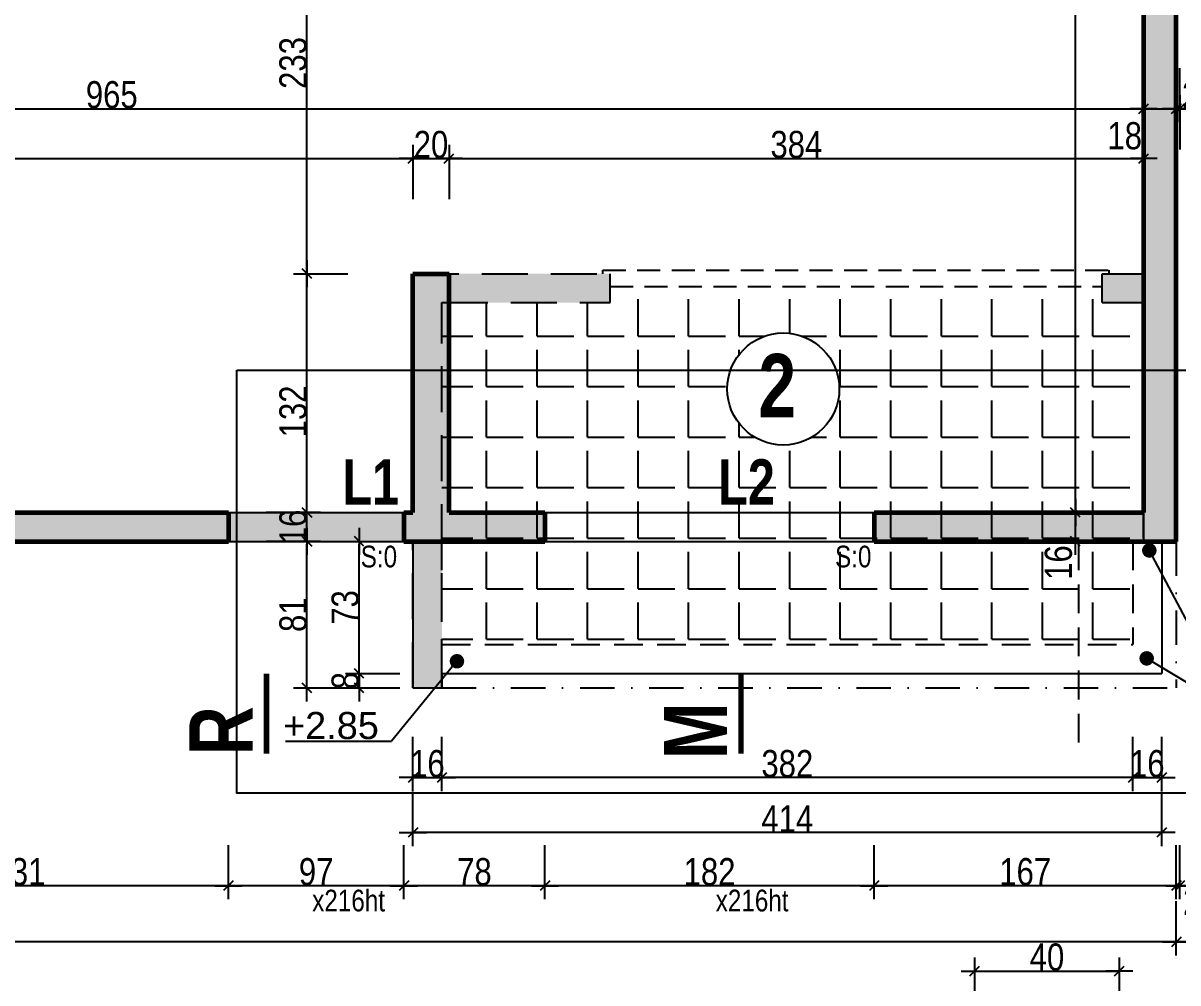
# Model space of a CAD drawing. Header units: millimetres. Extents: x -1734 to 5256, y -3612 to 588.
# Drawn here: x 1420 to 2059, y -2146 to -1615 of the extents above; entities that cross this region are included whole.
import ezdxf
from ezdxf.enums import TextEntityAlignment as Align

# ---------------------------------------------------------------- set-up
doc = ezdxf.new("R2010")
doc.units = ezdxf.units.MM
for name, pattern in [('CACHE2', [4.7625, 3.175, -1.5875]), ('CACHEX2', [19.05, 12.7, -6.35]), ('TIRETPT2', [12.7, 6.35, -3.175, 0, -3.175])]:
    doc.linetypes.add(name, pattern=pattern)
for name, color, linetype in [('01_cote_gen', 4, 'Continuous'), ('01_linteaux', 2, 'Continuous'), ('01_murs_sup', 2, 'CACHEX2'), ('01_poch_murs', 253, 'Continuous'), ('01_texte', 230, 'Continuous'), ('AA_COTES', 2, 'Continuous')]:
    doc.layers.add(name, color=color, linetype=linetype)
doc.layers.add('01_murs_coup', color=5, linetype='Continuous', lineweight=60)
doc.styles.add('ARIAL', font='arial.ttf')
doc.styles.add('impact', font='impact.ttf')
doc.styles.add('MATTE_TXT', font='arial.ttf')
doc.styles.add('STYLE2', font='ARIALN.TTF')
doc.dimstyles.new('JB25', dxfattribs={"dimscale": 0.1, "dimtxt": 150, "dimasz": 15, "dimexe": 0.1, "dimexo": 0.1, "dimgap": 0.09, "dimtad": 1, "dimdec": 1, "dimlfac": 0.5, "dimdsep": 46, "dimtxsty": 'STYLE2', "dimblk1": 'BOND_G', "dimblk2": 'BOND_D', "dimsah": 1, "dimcen": 1.5, "dimdle": 0.01, "dimse1": 1, "dimse2": 1, "dimclrd": 4, "dimclre": 2, "dimclrt": 6, "dimazin": 2, "dimtfac": 2.333333, "dimtdec": 1, "dimtix": 1, "dimtmove": 2, "dimatfit": 3, "dimldrblk": 'BOND_G', "dimfxl": 1, "dimtolj": 1, "dimtzin": 0, "dimarcsym": 0})
doc.dimstyles.new('JB50', dxfattribs={"dimscale": 0.1, "dimtxt": 150, "dimasz": 15, "dimexe": 0.1, "dimexo": 0.1, "dimgap": 0.09, "dimtad": 1, "dimdec": 1, "dimdsep": 46, "dimtxsty": 'STYLE2', "dimblk1": 'BOND_G', "dimblk2": 'BOND_D', "dimsah": 1, "dimcen": 1.5, "dimdle": 0.01, "dimse1": 1, "dimse2": 1, "dimclrd": 4, "dimclre": 2, "dimclrt": 6, "dimazin": 2, "dimtfac": 2.333333, "dimtdec": 1, "dimtix": 1, "dimtmove": 2, "dimatfit": 3, "dimldrblk": 'BOND_G', "dimfxl": 1, "dimtolj": 1, "dimtzin": 0, "dimarcsym": 0})

# ---------------------------------------------------------------- blocks, each defined once
blk = doc.blocks.new('BOND_G')
at = {"layer": 'AA_COTES', "color": 0}
for p, q in [((0, -5), (0, 15)), ((5, 0), (-5, 0)), ((1.77, 1.77), (-1.77, -1.77))]:
    blk.add_line(p, q, dxfattribs=at)
blk = doc.blocks.new('BOND_D')
at = {"layer": 'AA_COTES', "color": 0}
for p, q in [((0, 5), (0, -15)), ((5, 0), (-5, 0)), ((-1.77, -1.77), (1.77, 1.77))]:
    blk.add_line(p, q, dxfattribs=at)
blk = doc.blocks.new('*D46')
at = {"layer": '01_cote_gen', "color": 4, "lineweight": -2, "transparency": 16777216}
blk.add_line((2056.23, -2123.12), (75.24, -2123.12), dxfattribs=at)
at = {"layer": 'DEFPOINTS', "color": 0}
for p in [(73.74, -1998.43), (2057.73, -1998.43), (73.74, -2123.12)]:
    blk.add_point(p, dxfattribs=at)
at = {"layer": '01_cote_gen', "color": 4, "lineweight": -2, "transparency": 16777216, "xscale": 1.5, "yscale": 1.5, "zscale": 1.5, "rotation": 180}
blk.add_blockref('BOND_D', (73.74, -2123.12), dxfattribs=at)
at = {"layer": '01_cote_gen', "color": 4, "lineweight": -2, "transparency": 16777216, "xscale": 1.5, "yscale": 1.5, "zscale": 1.5}
blk.add_blockref('BOND_G', (2057.73, -2123.12), dxfattribs=at)
at = {"layer": '01_cote_gen', "color": 6, "transparency": 16777216, "insert": (1065.74, -2115.45), "char_height": 15, "attachment_point": 5, "style": 'STYLE2'}
blk.add_mtext('\\A1;1984', dxfattribs=at)
blk = doc.blocks.new('*D48')
at = {"layer": '01_cote_gen', "color": 4, "lineweight": -2, "transparency": 16777216}
blk.add_line((1889.24, -2092.03), (1710.24, -2092.03), dxfattribs=at)
at = {"layer": 'DEFPOINTS', "color": 0}
for p in [(1708.74, -2069.53), (1890.74, -2081.38), (1708.74, -2092.03)]:
    blk.add_point(p, dxfattribs=at)
at = {"layer": '01_cote_gen', "color": 4, "lineweight": -2, "transparency": 16777216, "xscale": 1.5, "yscale": 1.5, "zscale": 1.5, "rotation": 180}
blk.add_blockref('BOND_D', (1708.74, -2092.03), dxfattribs=at)
at = {"layer": '01_cote_gen', "color": 4, "lineweight": -2, "transparency": 16777216, "xscale": 1.5, "yscale": 1.5, "zscale": 1.5}
blk.add_blockref('BOND_G', (1890.74, -2092.03), dxfattribs=at)
at = {"layer": '01_cote_gen', "color": 6, "transparency": 16777216, "insert": (1799.74, -2084.36), "char_height": 15, "attachment_point": 5, "style": 'STYLE2'}
blk.add_mtext('\\A1;182', dxfattribs=at)
blk = doc.blocks.new('*D49')
at = {"layer": '01_cote_gen', "color": 4, "lineweight": -2, "transparency": 16777216}
blk.add_line((1707.24, -2092.03), (1632.24, -2092.03), dxfattribs=at)
at = {"layer": 'DEFPOINTS', "color": 0}
for p in [(1630.74, -2069.53), (1708.74, -2069.53), (1630.74, -2092.03)]:
    blk.add_point(p, dxfattribs=at)
at = {"layer": '01_cote_gen', "color": 4, "lineweight": -2, "transparency": 16777216, "xscale": 1.5, "yscale": 1.5, "zscale": 1.5, "rotation": 180}
blk.add_blockref('BOND_D', (1630.74, -2092.03), dxfattribs=at)
at = {"layer": '01_cote_gen', "color": 4, "lineweight": -2, "transparency": 16777216, "xscale": 1.5, "yscale": 1.5, "zscale": 1.5}
blk.add_blockref('BOND_G', (1708.74, -2092.03), dxfattribs=at)
at = {"layer": '01_cote_gen', "color": 6, "transparency": 16777216, "insert": (1669.74, -2084.36), "char_height": 15, "attachment_point": 5, "style": 'STYLE2'}
blk.add_mtext('\\A1;78', dxfattribs=at)
blk = doc.blocks.new('*D50')
at = {"layer": '01_cote_gen', "color": 4, "lineweight": -2, "transparency": 16777216}
blk.add_line((1629.24, -2092.03), (1535.24, -2092.03), dxfattribs=at)
at = {"layer": 'DEFPOINTS', "color": 0}
for p in [(1533.74, -2069.53), (1630.74, -2069.53), (1533.74, -2092.03)]:
    blk.add_point(p, dxfattribs=at)
at = {"layer": '01_cote_gen', "color": 4, "lineweight": -2, "transparency": 16777216, "xscale": 1.5, "yscale": 1.5, "zscale": 1.5, "rotation": 180}
blk.add_blockref('BOND_D', (1533.74, -2092.03), dxfattribs=at)
at = {"layer": '01_cote_gen', "color": 4, "lineweight": -2, "transparency": 16777216, "xscale": 1.5, "yscale": 1.5, "zscale": 1.5}
blk.add_blockref('BOND_G', (1630.74, -2092.03), dxfattribs=at)
at = {"layer": '01_cote_gen', "color": 6, "transparency": 16777216, "insert": (1582.24, -2084.36), "char_height": 15, "attachment_point": 5, "style": 'STYLE2'}
blk.add_mtext('\\A1;97', dxfattribs=at)
blk = doc.blocks.new('*D51')
at = {"layer": '01_cote_gen', "color": 4, "lineweight": -2, "transparency": 16777216}
blk.add_line((1532.24, -2092.03), (1304.24, -2092.03), dxfattribs=at)
at = {"layer": 'DEFPOINTS', "color": 0}
for p in [(1302.74, -2069.53), (1533.74, -2069.53), (1302.74, -2092.03)]:
    blk.add_point(p, dxfattribs=at)
at = {"layer": '01_cote_gen', "color": 4, "lineweight": -2, "transparency": 16777216, "xscale": 1.5, "yscale": 1.5, "zscale": 1.5, "rotation": 180}
blk.add_blockref('BOND_D', (1302.74, -2092.03), dxfattribs=at)
at = {"layer": '01_cote_gen', "color": 4, "lineweight": -2, "transparency": 16777216, "xscale": 1.5, "yscale": 1.5, "zscale": 1.5}
blk.add_blockref('BOND_G', (1533.74, -2092.03), dxfattribs=at)
at = {"layer": '01_cote_gen', "color": 6, "transparency": 16777216, "insert": (1418.24, -2084.36), "char_height": 15, "attachment_point": 5, "style": 'STYLE2'}
blk.add_mtext('\\A1;231', dxfattribs=at)
blk = doc.blocks.new('*D58')
at = {"layer": '01_cote_gen', "color": 4, "lineweight": -2, "transparency": 16777216}
blk.add_line((2056.23, -2092.03), (1892.24, -2092.03), dxfattribs=at)
at = {"layer": 'DEFPOINTS', "color": 0}
for p in [(2057.73, -1998.43), (1890.74, -2069.53), (1890.74, -2092.03)]:
    blk.add_point(p, dxfattribs=at)
at = {"layer": '01_cote_gen', "color": 4, "lineweight": -2, "transparency": 16777216, "xscale": 1.5, "yscale": 1.5, "zscale": 1.5, "rotation": 180}
blk.add_blockref('BOND_D', (1890.74, -2092.03), dxfattribs=at)
at = {"layer": '01_cote_gen', "color": 4, "lineweight": -2, "transparency": 16777216, "xscale": 1.5, "yscale": 1.5, "zscale": 1.5}
blk.add_blockref('BOND_G', (2057.73, -2092.03), dxfattribs=at)
at = {"layer": '01_cote_gen', "color": 6, "transparency": 16777216, "insert": (1974.24, -2084.36), "char_height": 15, "attachment_point": 5, "style": 'STYLE2'}
blk.add_mtext('\\A1;167', dxfattribs=at)
blk = doc.blocks.new('*D61')
at = {"layer": '01_cote_gen', "color": 4, "lineweight": -2, "transparency": 16777216}
blk.add_line((1076.24, -1662.5), (2038.23, -1662.5), dxfattribs=at)
at = {"layer": 'DEFPOINTS', "color": 0}
for p in [(1074.74, -1624.89), (2039.73, -1624.89), (2039.73, -1662.5)]:
    blk.add_point(p, dxfattribs=at)
at = {"layer": '01_cote_gen', "color": 4, "lineweight": -2, "transparency": 16777216, "xscale": 1.5, "yscale": 1.5, "zscale": 1.5, "rotation": 180}
blk.add_blockref('BOND_G', (1074.74, -1662.5), dxfattribs=at)
at = {"layer": '01_cote_gen', "color": 4, "lineweight": -2, "transparency": 16777216, "xscale": 1.5, "yscale": 1.5, "zscale": 1.5}
blk.add_blockref('BOND_D', (2039.73, -1662.5), dxfattribs=at)
at = {"layer": '01_cote_gen', "color": 6, "transparency": 16777216, "insert": (1469.26, -1654.83), "char_height": 15, "attachment_point": 5, "style": 'STYLE2'}
blk.add_mtext('\\A1;965', dxfattribs=at)
blk = doc.blocks.new('*D62')
at = {"layer": '01_cote_gen', "color": 4, "lineweight": -2, "transparency": 16777216}
blk.add_line((2041.23, -1662.5), (2056.23, -1662.5), dxfattribs=at)
at = {"layer": 'DEFPOINTS', "color": 0}
for p in [(2057.73, -1662.5), (2039.73, -1670), (2057.73, -1670)]:
    blk.add_point(p, dxfattribs=at)
at = {"layer": '01_cote_gen', "color": 4, "lineweight": -2, "transparency": 16777216, "xscale": 1.5, "yscale": 1.5, "zscale": 1.5, "rotation": 180}
blk.add_blockref('BOND_G', (2039.73, -1662.5), dxfattribs=at)
at = {"layer": '01_cote_gen', "color": 4, "lineweight": -2, "transparency": 16777216, "xscale": 1.5, "yscale": 1.5, "zscale": 1.5}
blk.add_blockref('BOND_D', (2057.73, -1662.5), dxfattribs=at)
at = {"layer": '01_cote_gen', "color": 6, "transparency": 16777216, "insert": (2029.25, -1677.51), "char_height": 15, "attachment_point": 5, "style": 'STYLE2'}
blk.add_mtext('\\A1;18', dxfattribs=at)
blk = doc.blocks.new('*D79')
at = {"layer": '01_cote_gen', "color": 4, "lineweight": -2, "transparency": 16777216}
for p, q in [((2056.23, -1662.5), (2054.73, -1662.5)), ((2057.73, -1662.5), (2059.73, -1662.5)), ((2061.23, -1662.5), (2062.73, -1662.5))]:
    blk.add_line(p, q, dxfattribs=at)
at = {"layer": 'DEFPOINTS', "color": 0}
for p in [(2059.73, -1662.5), (2057.73, -1690.37), (2059.73, -1690.37)]:
    blk.add_point(p, dxfattribs=at)
at = {"layer": '01_cote_gen', "color": 4, "lineweight": -2, "transparency": 16777216, "xscale": 1.5, "yscale": 1.5, "zscale": 1.5}
blk.add_blockref('BOND_G', (2057.73, -1662.5), dxfattribs=at)
at = {"layer": '01_cote_gen', "color": 4, "lineweight": -2, "transparency": 16777216, "xscale": 1.5, "yscale": 1.5, "zscale": 1.5, "rotation": 180}
blk.add_blockref('BOND_D', (2059.73, -1662.5), dxfattribs=at)
at = {"layer": '01_cote_gen', "color": 6, "transparency": 16777216, "insert": (2065.69, -1654.96), "char_height": 15, "attachment_point": 5, "style": 'STYLE2'}
blk.add_mtext('\\A1;2', dxfattribs=at)
blk = doc.blocks.new('*D80')
at = {"layer": '01_cote_gen', "color": 4, "lineweight": -2, "transparency": 16777216}
blk.add_line((2061.23, -1662.5), (2076.23, -1662.5), dxfattribs=at)
at = {"layer": 'DEFPOINTS', "color": 0}
for p in [(2077.73, -1662.5), (2059.73, -1681.2), (2077.73, -1681.2)]:
    blk.add_point(p, dxfattribs=at)
at = {"layer": '01_cote_gen', "color": 4, "lineweight": -2, "transparency": 16777216, "xscale": 1.5, "yscale": 1.5, "zscale": 1.5, "rotation": 180}
blk.add_blockref('BOND_G', (2059.73, -1662.5), dxfattribs=at)
at = {"layer": '01_cote_gen', "color": 4, "lineweight": -2, "transparency": 16777216, "xscale": 1.5, "yscale": 1.5, "zscale": 1.5}
blk.add_blockref('BOND_D', (2077.73, -1662.5), dxfattribs=at)
at = {"layer": '01_cote_gen', "color": 6, "transparency": 16777216, "insert": (2089.13, -1676.75), "char_height": 15, "attachment_point": 5, "style": 'STYLE2'}
blk.add_mtext('\\A1;18', dxfattribs=at)
blk = doc.blocks.new('*D147')
at = {"layer": '01_cote_gen', "color": 4, "lineweight": -2, "transparency": 16777216}
blk.add_line((2386.23, -2123.12), (2059.23, -2123.12), dxfattribs=at)
at = {"layer": 'DEFPOINTS', "color": 0}
for p in [(2387.73, -1998.43), (2057.73, -2115.62), (2057.73, -2123.12)]:
    blk.add_point(p, dxfattribs=at)
at = {"layer": '01_cote_gen', "color": 4, "lineweight": -2, "transparency": 16777216, "xscale": 1.5, "yscale": 1.5, "zscale": 1.5, "rotation": 180}
blk.add_blockref('BOND_D', (2057.73, -2123.12), dxfattribs=at)
at = {"layer": '01_cote_gen', "color": 4, "lineweight": -2, "transparency": 16777216, "xscale": 1.5, "yscale": 1.5, "zscale": 1.5}
blk.add_blockref('BOND_G', (2387.73, -2123.12), dxfattribs=at)
at = {"layer": '01_cote_gen', "color": 6, "transparency": 16777216, "insert": (2222.73, -2115.45), "char_height": 15, "attachment_point": 5, "style": 'STYLE2'}
blk.add_mtext('\\A1;330', dxfattribs=at)
blk = doc.blocks.new('*D160')
at = {"layer": '01_cote_gen', "color": 4, "lineweight": -2, "transparency": 16777216}
blk.add_line((4785.23, -2152.94), (75.24, -2152.94), dxfattribs=at)
at = {"layer": 'DEFPOINTS', "color": 0}
for p in [(73.74, -1998.96), (4786.73, -2069.53), (73.74, -2152.94)]:
    blk.add_point(p, dxfattribs=at)
at = {"layer": '01_cote_gen', "color": 4, "lineweight": -2, "transparency": 16777216, "xscale": 1.5, "yscale": 1.5, "zscale": 1.5, "rotation": 180}
blk.add_blockref('BOND_D', (73.74, -2152.94), dxfattribs=at)
at = {"layer": '01_cote_gen', "color": 4, "lineweight": -2, "transparency": 16777216, "xscale": 1.5, "yscale": 1.5, "zscale": 1.5}
blk.add_blockref('BOND_G', (4786.73, -2152.94), dxfattribs=at)
at = {"layer": '01_cote_gen', "color": 6, "transparency": 16777216, "insert": (2430.24, -2145.28), "char_height": 15, "attachment_point": 5, "style": 'STYLE2'}
blk.add_mtext('\\A1;4713', dxfattribs=at)
blk = doc.blocks.new('*D350')
at = {"layer": '01_cote_gen', "color": 4, "lineweight": -2, "transparency": 16777216}
blk.add_line((1577.18, -1752.2), (1577.18, -1522.2), dxfattribs=at)
at = {"layer": 'DEFPOINTS', "color": 0}
for p in [(1577.18, -1520.7), (1630.6, -1520.7), (1620.6, -1753.7)]:
    blk.add_point(p, dxfattribs=at)
at = {"layer": '01_cote_gen', "color": 4, "lineweight": -2, "transparency": 16777216, "xscale": 1.5, "yscale": 1.5, "zscale": 1.5}
for name, p, rotation in [('BOND_D', (1577.18, -1520.7), 90), ('BOND_G', (1577.18, -1753.7), 270)]:
    blk.add_blockref(name, p, dxfattribs=dict(at, rotation=rotation))
at = {"layer": '01_cote_gen', "color": 6, "transparency": 16777216, "insert": (1569.51, -1637.2), "char_height": 15, "attachment_point": 5, "rotation": 90, "style": 'STYLE2'}
blk.add_mtext('\\A1;233', dxfattribs=at)
blk = doc.blocks.new('*D358')
at = {"layer": '01_cote_gen', "color": 4, "lineweight": -2, "transparency": 16777216}
blk.add_line((1947.77, -2139.21), (2024.77, -2139.21), dxfattribs=at)
at = {"layer": 'DEFPOINTS', "color": 0}
for p in [(2026.27, -2139.21), (2026.27, -2148.03), (1946.27, -2201.75)]:
    blk.add_point(p, dxfattribs=at)
at = {"layer": '01_cote_gen', "color": 4, "lineweight": -2, "transparency": 16777216, "xscale": 1.5, "yscale": 1.5, "zscale": 1.5, "rotation": 180}
blk.add_blockref('BOND_G', (1946.27, -2139.21), dxfattribs=at)
at = {"layer": '01_cote_gen', "color": 4, "lineweight": -2, "transparency": 16777216, "xscale": 1.5, "yscale": 1.5, "zscale": 1.5}
blk.add_blockref('BOND_D', (2026.27, -2139.21), dxfattribs=at)
at = {"layer": '01_cote_gen', "color": 6, "transparency": 16777216, "insert": (1986.27, -2131.55), "char_height": 15, "attachment_point": 5, "style": 'STYLE2'}
blk.add_mtext('\\A1;40', dxfattribs=at)
blk = doc.blocks.new('*D419')
at = {"layer": '01_cote_gen', "color": 4, "lineweight": -2, "transparency": 16777216}
blk.add_line((2048.23, -2062.6), (1637.23, -2062.6), dxfattribs=at)
at = {"layer": 'DEFPOINTS', "color": 0}
for p in [(2049.73, -2000.92), (1635.73, -2010.82), (1635.73, -2062.6)]:
    blk.add_point(p, dxfattribs=at)
at = {"layer": '01_cote_gen', "color": 4, "lineweight": -2, "transparency": 16777216, "xscale": 1.5, "yscale": 1.5, "zscale": 1.5, "rotation": 180}
blk.add_blockref('BOND_D', (1635.73, -2062.6), dxfattribs=at)
at = {"layer": '01_cote_gen', "color": 4, "lineweight": -2, "transparency": 16777216, "xscale": 1.5, "yscale": 1.5, "zscale": 1.5}
blk.add_blockref('BOND_G', (2049.73, -2062.6), dxfattribs=at)
at = {"layer": '01_cote_gen', "color": 6, "transparency": 16777216, "insert": (1842.73, -2055.06), "char_height": 15, "attachment_point": 5, "style": 'STYLE2'}
blk.add_mtext('\\A1;414', dxfattribs=at)
blk = doc.blocks.new('*D420')
at = {"layer": '01_cote_gen', "color": 4, "lineweight": -2, "transparency": 16777216}
for p, q in [((2032.23, -2032.29), (2030.73, -2032.29)), ((2033.73, -2032.29), (2049.73, -2032.29)), ((2051.23, -2032.29), (2052.73, -2032.29))]:
    blk.add_line(p, q, dxfattribs=at)
at = {"layer": 'DEFPOINTS', "color": 0}
for p in [(2049.73, -1982.55), (2033.73, -1986.82), (2049.73, -2032.29)]:
    blk.add_point(p, dxfattribs=at)
at = {"layer": '01_cote_gen', "color": 4, "lineweight": -2, "transparency": 16777216, "xscale": 1.5, "yscale": 1.5, "zscale": 1.5}
blk.add_blockref('BOND_G', (2033.73, -2032.29), dxfattribs=at)
at = {"layer": '01_cote_gen', "color": 4, "lineweight": -2, "transparency": 16777216, "xscale": 1.5, "yscale": 1.5, "zscale": 1.5, "rotation": 180}
blk.add_blockref('BOND_D', (2049.73, -2032.29), dxfattribs=at)
at = {"layer": '01_cote_gen', "color": 6, "transparency": 16777216, "insert": (2041.73, -2024.62), "char_height": 15, "attachment_point": 5, "style": 'STYLE2'}
blk.add_mtext('\\A1;16', dxfattribs=at)
blk = doc.blocks.new('*D421')
at = {"layer": '01_cote_gen', "color": 4, "lineweight": -2, "transparency": 16777216}
blk.add_line((2032.23, -2032.29), (1653.23, -2032.29), dxfattribs=at)
at = {"layer": 'DEFPOINTS', "color": 0}
for p in [(1651.73, -1986.82), (2033.73, -1986.82), (1651.73, -2032.29)]:
    blk.add_point(p, dxfattribs=at)
at = {"layer": '01_cote_gen', "color": 4, "lineweight": -2, "transparency": 16777216, "xscale": 1.5, "yscale": 1.5, "zscale": 1.5, "rotation": 180}
blk.add_blockref('BOND_D', (1651.73, -2032.29), dxfattribs=at)
at = {"layer": '01_cote_gen', "color": 4, "lineweight": -2, "transparency": 16777216, "xscale": 1.5, "yscale": 1.5, "zscale": 1.5}
blk.add_blockref('BOND_G', (2033.73, -2032.29), dxfattribs=at)
at = {"layer": '01_cote_gen', "color": 6, "transparency": 16777216, "insert": (1842.73, -2024.62), "char_height": 15, "attachment_point": 5, "style": 'STYLE2'}
blk.add_mtext('\\A1;382', dxfattribs=at)
blk = doc.blocks.new('*D422')
at = {"layer": '01_cote_gen', "color": 4, "lineweight": -2, "transparency": 16777216}
for p, q in [((1634.23, -2032.29), (1632.73, -2032.29)), ((1635.73, -2032.29), (1651.73, -2032.29)), ((1653.23, -2032.29), (1654.73, -2032.29))]:
    blk.add_line(p, q, dxfattribs=at)
at = {"layer": 'DEFPOINTS', "color": 0}
for p in [(1635.73, -2010.82), (1651.73, -2010.82), (1651.73, -2032.29)]:
    blk.add_point(p, dxfattribs=at)
at = {"layer": '01_cote_gen', "color": 4, "lineweight": -2, "transparency": 16777216, "xscale": 1.5, "yscale": 1.5, "zscale": 1.5}
blk.add_blockref('BOND_G', (1635.73, -2032.29), dxfattribs=at)
at = {"layer": '01_cote_gen', "color": 4, "lineweight": -2, "transparency": 16777216, "xscale": 1.5, "yscale": 1.5, "zscale": 1.5, "rotation": 180}
blk.add_blockref('BOND_D', (1651.73, -2032.29), dxfattribs=at)
at = {"layer": '01_cote_gen', "color": 6, "transparency": 16777216, "insert": (1643.73, -2024.62), "char_height": 15, "attachment_point": 5, "style": 'STYLE2'}
blk.add_mtext('\\A1;16', dxfattribs=at)
blk = doc.blocks.new('*D423')
at = {"layer": '01_cote_gen', "color": 4, "lineweight": -2, "transparency": 16777216}
blk.add_line((1577.18, -1884.2), (1577.18, -1755.2), dxfattribs=at)
at = {"layer": 'DEFPOINTS', "color": 0}
for p in [(1577.18, -1753.7), (1635.73, -1753.7), (1635.73, -1885.7)]:
    blk.add_point(p, dxfattribs=at)
at = {"layer": '01_cote_gen', "color": 4, "lineweight": -2, "transparency": 16777216, "xscale": 1.5, "yscale": 1.5, "zscale": 1.5}
for name, p, rotation in [('BOND_D', (1577.18, -1753.7), 90), ('BOND_G', (1577.18, -1885.7), 270)]:
    blk.add_blockref(name, p, dxfattribs=dict(at, rotation=rotation))
at = {"layer": '01_cote_gen', "color": 6, "transparency": 16777216, "insert": (1569.51, -1829.82), "char_height": 15, "attachment_point": 5, "rotation": 90, "style": 'STYLE2'}
blk.add_mtext('\\A1;132', dxfattribs=at)
blk = doc.blocks.new('*D424')
at = {"layer": '01_cote_gen', "color": 4, "lineweight": -2, "transparency": 16777216}
blk.add_line((2386.23, -2092.03), (2061.23, -2092.03), dxfattribs=at)
at = {"layer": 'DEFPOINTS', "color": 0}
for p in [(2059.73, -1901.7), (2387.73, -2076.29), (2059.73, -2092.03)]:
    blk.add_point(p, dxfattribs=at)
at = {"layer": '01_cote_gen', "color": 4, "lineweight": -2, "transparency": 16777216, "xscale": 1.5, "yscale": 1.5, "zscale": 1.5, "rotation": 180}
blk.add_blockref('BOND_D', (2059.73, -2092.03), dxfattribs=at)
at = {"layer": '01_cote_gen', "color": 4, "lineweight": -2, "transparency": 16777216, "xscale": 1.5, "yscale": 1.5, "zscale": 1.5}
blk.add_blockref('BOND_G', (2387.73, -2092.03), dxfattribs=at)
at = {"layer": '01_cote_gen', "color": 6, "transparency": 16777216, "insert": (2223.73, -2084.36), "char_height": 15, "attachment_point": 5, "style": 'STYLE2'}
blk.add_mtext('\\A1;328', dxfattribs=at)
blk = doc.blocks.new('*D425')
at = {"layer": '01_cote_gen', "color": 4, "lineweight": -2, "transparency": 16777216}
for p, q in [((2056.23, -2092.03), (2054.73, -2092.03)), ((2057.73, -2092.03), (2059.73, -2092.03)), ((2061.23, -2092.03), (2062.73, -2092.03))]:
    blk.add_line(p, q, dxfattribs=at)
at = {"layer": 'DEFPOINTS', "color": 0}
for p in [(2057.73, -2080.65), (2059.73, -2080.65), (2059.73, -2092.03)]:
    blk.add_point(p, dxfattribs=at)
at = {"layer": '01_cote_gen', "color": 4, "lineweight": -2, "transparency": 16777216, "xscale": 1.5, "yscale": 1.5, "zscale": 1.5}
blk.add_blockref('BOND_G', (2057.73, -2092.03), dxfattribs=at)
at = {"layer": '01_cote_gen', "color": 4, "lineweight": -2, "transparency": 16777216, "xscale": 1.5, "yscale": 1.5, "zscale": 1.5, "rotation": 180}
blk.add_blockref('BOND_D', (2059.73, -2092.03), dxfattribs=at)
at = {"layer": '01_cote_gen', "color": 6, "transparency": 16777216, "insert": (2066.28, -2100.63), "char_height": 15, "attachment_point": 5, "style": 'STYLE2'}
blk.add_mtext('\\A1;2', dxfattribs=at)
blk = doc.blocks.new('*D426')
at = {"layer": '01_cote_gen', "color": 4, "lineweight": -2, "transparency": 16777216}
blk.add_line((1577.18, -1981.2), (1577.18, -1903.2), dxfattribs=at)
at = {"layer": 'DEFPOINTS', "color": 0}
for p in [(1577.18, -1901.7), (1635.73, -1901.7), (1635.73, -1982.7)]:
    blk.add_point(p, dxfattribs=at)
at = {"layer": '01_cote_gen', "color": 4, "lineweight": -2, "transparency": 16777216, "xscale": 1.5, "yscale": 1.5, "zscale": 1.5}
for name, p, rotation in [('BOND_D', (1577.18, -1901.7), 90), ('BOND_G', (1577.18, -1982.7), 270)]:
    blk.add_blockref(name, p, dxfattribs=dict(at, rotation=rotation))
at = {"layer": '01_cote_gen', "color": 6, "transparency": 16777216, "insert": (1569.51, -1942.2), "char_height": 15, "attachment_point": 5, "rotation": 90, "style": 'STYLE2'}
blk.add_mtext('\\A1;81', dxfattribs=at)
blk = doc.blocks.new('*D427')
at = {"layer": '01_cote_gen', "color": 4, "lineweight": -2, "transparency": 16777216}
for p, q in [((1577.18, -1884.2), (1577.18, -1882.7)), ((1577.18, -1901.7), (1577.18, -1885.7)), ((1577.18, -1903.2), (1577.18, -1904.7))]:
    blk.add_line(p, q, dxfattribs=at)
at = {"layer": 'DEFPOINTS', "color": 0}
for p in [(1577.18, -1885.7), (1589.57, -1885.7), (1589.57, -1901.7)]:
    blk.add_point(p, dxfattribs=at)
at = {"layer": '01_cote_gen', "color": 4, "lineweight": -2, "transparency": 16777216, "xscale": 1.5, "yscale": 1.5, "zscale": 1.5}
for name, p, rotation in [('BOND_D', (1577.18, -1885.7), 270), ('BOND_G', (1577.18, -1901.7), 90)]:
    blk.add_blockref(name, p, dxfattribs=dict(at, rotation=rotation))
at = {"layer": '01_cote_gen', "color": 6, "transparency": 16777216, "insert": (1569.51, -1893.7), "char_height": 15, "attachment_point": 5, "rotation": 90, "style": 'STYLE2'}
blk.add_mtext('\\A1;16', dxfattribs=at)
blk = doc.blocks.new('*D428')
at = {"layer": '01_cote_gen', "color": 4, "lineweight": -2, "transparency": 16777216}
for p, q in [((1606.03, -1973.2), (1606.03, -1971.7)), ((1606.03, -1974.7), (1606.03, -1982.7)), ((1606.03, -1984.2), (1606.03, -1985.7))]:
    blk.add_line(p, q, dxfattribs=at)
at = {"layer": 'DEFPOINTS', "color": 0}
for p in [(1651.73, -1974.7), (1606.03, -1982.7), (1651.73, -1982.7)]:
    blk.add_point(p, dxfattribs=at)
at = {"layer": '01_cote_gen', "color": 4, "lineweight": -2, "transparency": 16777216, "xscale": 1.5, "yscale": 1.5, "zscale": 1.5}
for name, p, rotation in [('BOND_G', (1606.03, -1974.7), 270), ('BOND_D', (1606.03, -1982.7), 90)]:
    blk.add_blockref(name, p, dxfattribs=dict(at, rotation=rotation))
at = {"layer": '01_cote_gen', "color": 6, "transparency": 16777216, "insert": (1598.36, -1978.7), "char_height": 15, "attachment_point": 5, "rotation": 90, "style": 'STYLE2'}
blk.add_mtext('\\A1;8', dxfattribs=at)
blk = doc.blocks.new('*D429')
at = {"layer": '01_cote_gen', "color": 4, "lineweight": -2, "transparency": 16777216}
blk.add_line((1606.03, -1973.2), (1606.03, -1903.2), dxfattribs=at)
at = {"layer": 'DEFPOINTS', "color": 0}
for p in [(1606.03, -1901.7), (1618.19, -1901.7), (1618.19, -1974.7)]:
    blk.add_point(p, dxfattribs=at)
at = {"layer": '01_cote_gen', "color": 4, "lineweight": -2, "transparency": 16777216, "xscale": 1.5, "yscale": 1.5, "zscale": 1.5}
for name, p, rotation in [('BOND_D', (1606.03, -1901.7), 90), ('BOND_G', (1606.03, -1974.7), 270)]:
    blk.add_blockref(name, p, dxfattribs=dict(at, rotation=rotation))
at = {"layer": '01_cote_gen', "color": 6, "transparency": 16777216, "insert": (1598.36, -1938.2), "char_height": 15, "attachment_point": 5, "rotation": 90, "style": 'STYLE2'}
blk.add_mtext('\\A1;73', dxfattribs=at)
blk = doc.blocks.new('*D430')
at = {"layer": '01_cote_gen', "color": 4, "lineweight": -2, "transparency": 16777216}
blk.add_line((1076.24, -1690.01), (1634.23, -1690.01), dxfattribs=at)
at = {"layer": 'DEFPOINTS', "color": 0}
for p in [(1635.73, -1690.01), (1074.74, -1712.47), (1635.73, -1712.47)]:
    blk.add_point(p, dxfattribs=at)
at = {"layer": '01_cote_gen', "color": 4, "lineweight": -2, "transparency": 16777216, "xscale": 1.5, "yscale": 1.5, "zscale": 1.5, "rotation": 180}
blk.add_blockref('BOND_G', (1074.74, -1690.01), dxfattribs=at)
at = {"layer": '01_cote_gen', "color": 4, "lineweight": -2, "transparency": 16777216, "xscale": 1.5, "yscale": 1.5, "zscale": 1.5}
blk.add_blockref('BOND_D', (1635.73, -1690.01), dxfattribs=at)
at = {"layer": '01_cote_gen', "color": 6, "transparency": 16777216, "insert": (1355.24, -1682.35), "char_height": 15, "attachment_point": 5, "style": 'STYLE2'}
blk.add_mtext('\\A1;561', dxfattribs=at)
blk = doc.blocks.new('*D431')
at = {"layer": '01_cote_gen', "color": 4, "lineweight": -2, "transparency": 16777216}
blk.add_line((1637.23, -1690.01), (1654.23, -1690.01), dxfattribs=at)
at = {"layer": 'DEFPOINTS', "color": 0}
for p in [(1655.73, -1690.01), (1635.73, -1697.51), (1655.73, -1697.51)]:
    blk.add_point(p, dxfattribs=at)
at = {"layer": '01_cote_gen', "color": 4, "lineweight": -2, "transparency": 16777216, "xscale": 1.5, "yscale": 1.5, "zscale": 1.5, "rotation": 180}
blk.add_blockref('BOND_G', (1635.73, -1690.01), dxfattribs=at)
at = {"layer": '01_cote_gen', "color": 4, "lineweight": -2, "transparency": 16777216, "xscale": 1.5, "yscale": 1.5, "zscale": 1.5}
blk.add_blockref('BOND_D', (1655.73, -1690.01), dxfattribs=at)
at = {"layer": '01_cote_gen', "color": 6, "transparency": 16777216, "insert": (1645.73, -1682.35), "char_height": 15, "attachment_point": 5, "style": 'STYLE2'}
blk.add_mtext('\\A1;20', dxfattribs=at)
blk = doc.blocks.new('*D432')
at = {"layer": '01_cote_gen', "color": 4, "lineweight": -2, "transparency": 16777216}
blk.add_line((1657.23, -1690.01), (2038.23, -1690.01), dxfattribs=at)
at = {"layer": 'DEFPOINTS', "color": 0}
for p in [(2039.73, -1690.01), (1655.73, -1697.51), (2039.73, -1717.82)]:
    blk.add_point(p, dxfattribs=at)
at = {"layer": '01_cote_gen', "color": 4, "lineweight": -2, "transparency": 16777216, "xscale": 1.5, "yscale": 1.5, "zscale": 1.5, "rotation": 180}
blk.add_blockref('BOND_G', (1655.73, -1690.01), dxfattribs=at)
at = {"layer": '01_cote_gen', "color": 4, "lineweight": -2, "transparency": 16777216, "xscale": 1.5, "yscale": 1.5, "zscale": 1.5}
blk.add_blockref('BOND_D', (2039.73, -1690.01), dxfattribs=at)
at = {"layer": '01_cote_gen', "color": 6, "transparency": 16777216, "insert": (1847.73, -1682.35), "char_height": 15, "attachment_point": 5, "style": 'STYLE2'}
blk.add_mtext('\\A1;384', dxfattribs=at)
blk = doc.blocks.new('*D567')
at = {"layer": '01_cote_gen', "color": 4, "lineweight": -2, "transparency": 16777216}
blk.add_line((2002.01, -1900.2), (2002.01, -1887.2), dxfattribs=at)
at = {"layer": 'DEFPOINTS', "color": 0}
for p in [(2002.01, -1885.7), (2002.51, -1885.7), (2002.51, -1901.7)]:
    blk.add_point(p, dxfattribs=at)
at = {"layer": '01_cote_gen', "color": 4, "lineweight": -2, "transparency": 16777216, "xscale": 1.5, "yscale": 1.5, "zscale": 1.5}
for name, p, rotation in [('BOND_D', (2002.01, -1885.7), 90), ('BOND_G', (2002.01, -1901.7), 270)]:
    blk.add_blockref(name, p, dxfattribs=dict(at, rotation=rotation))
at = {"layer": '01_cote_gen', "color": 6, "transparency": 16777216, "insert": (1992.67, -1913.39), "char_height": 15, "attachment_point": 5, "rotation": 90, "style": 'STYLE2'}
blk.add_mtext('\\A1;16', dxfattribs=at)
blk = doc.blocks.new('*D568')
at = {"layer": '01_cote_gen', "color": 4, "lineweight": -2, "transparency": 16777216}
blk.add_line((2002.01, -1884.2), (2002.01, -1192.24), dxfattribs=at)
at = {"layer": 'DEFPOINTS', "color": 0}
for p in [(2002.01, -1190.74), (2024.77, -1190.74), (2024.77, -1885.7)]:
    blk.add_point(p, dxfattribs=at)
at = {"layer": '01_cote_gen', "color": 4, "lineweight": -2, "transparency": 16777216, "xscale": 1.5, "yscale": 1.5, "zscale": 1.5}
for name, p, rotation in [('BOND_D', (2002.01, -1190.74), 90), ('BOND_G', (2002.01, -1885.7), 270)]:
    blk.add_blockref(name, p, dxfattribs=dict(at, rotation=rotation))
at = {"layer": '01_cote_gen', "color": 6, "transparency": 16777216, "insert": (1994.34, -1538.22), "char_height": 15, "attachment_point": 5, "rotation": 90, "style": 'STYLE2'}
blk.add_mtext('\\A1;695', dxfattribs=at)

msp = doc.modelspace()

# ---------------------------------------------------------------- hatches: boundary and pattern name
at = {"layer": '01_murs_sup'}
h = msp.add_hatch(dxfattribs=at)
h.set_pattern_fill('DASH', color=256, scale=2.5, angle=135)
h.set_pattern_definition([(135, (-68736.468, 24963.4096), (-11.22532015, 9e-16), [7.9375, -7.9375])])
h.paths.add_polyline_path([(1323.73, -1172.74), (815.73, -1172.74), (815.73, -1190.74), (1056.74, -1190.74), (1056.74, -1885.7), (608.74, -1885.7), (608.74, -1901.7), (1635.73, -1901.7), (1635.73, -1982.7), (1651.73, -1982.7), (1651.73, -1769.7), (1744.74, -1769.7), (1744.74, -1753.7), (1635.73, -1753.7), (1635.73, -1885.7), (1074.74, -1885.7), (1074.74, -1190.74), (1323.73, -1190.74)])
h.paths.add_polyline_path([(2057.73, -1172.74), (1425.73, -1172.74), (1425.73, -1190.74), (2039.73, -1190.74), (2039.73, -1753.7), (2016.73, -1753.7), (2016.73, -1769.7), (2039.73, -1769.7), (2039.73, -1901.7), (2057.73, -1901.7)])
h.paths.add_polyline_path([(1655.73, -1448.7), (1635.73, -1448.7), (1635.73, -1520.7), (1655.73, -1520.7)], flags=17)
h.paths.add_polyline_path([(511.74, -1885.7), (465.74, -1885.7), (465.74, -1901.7), (511.74, -1901.7)])
at = {"layer": '01_poch_murs'}
h = msp.add_hatch(color=256, dxfattribs=at)
h.dxf.hatch_style = 1
h.paths.add_polyline_path([(972.73, -621.69), (954.73, -621.69), (954.73, -1030.68), (830.73, -1030.68), (830.73, -1048.68), (1312.73, -1048.68), (1312.73, -1030.68), (972.73, -1030.68)])
h.paths.add_polyline_path([(325.73, -760.69), (309.73, -760.69), (309.73, -839.69), (325.73, -839.69)])
h.paths.add_polyline_path([(325.73, -1031.69), (309.73, -1031.69), (309.73, -1172.7), (325.73, -1172.7)])
h.paths.add_polyline_path([(690.73, -1048.68), (728.73, -1048.68), (728.73, -1030.68), (672.73, -1030.68), (672.73, -1172.7), (690.73, -1172.7)])
h.paths.add_polyline_path([(2057.73, -1172.74), (1414.73, -1172.74), (1414.73, -1190.74), (2039.73, -1190.74), (2039.73, -1885.7), (1890.74, -1885.7), (1890.74, -1901.7), (2057.73, -1901.7)])
h.paths.add_polyline_path([(2077.73, -990.68), (2059.73, -990.68), (2059.73, -1048.68), (2077.73, -1048.68)])
h.paths.add_polyline_path([(2077.73, -469.68), (2242.73, -469.68), (2242.73, -672.68), (2260.73, -672.68), (2260.73, -451.68), (2167.73, -451.68), (2167.73, -445.68), (2157.73, -445.68), (2157.73, -451.68), (2059.73, -451.68), (2059.73, -857.68), (2077.73, -857.68)])
h.paths.add_polyline_path([(2405.73, -337.69), (2387.73, -337.69), (2387.73, -1048.68), (2708.73, -1048.68), (2708.73, -1030.68), (2405.73, -1030.68)])
h.paths.add_polyline_path([(2483.73, -321.69), (2405.73, -321.69), (2405.73, -337.69), (2483.73, -337.69)])
h = msp.add_hatch(color=256, dxfattribs=at)
h.dxf.hatch_style = 1
h.paths.add_polyline_path([(1056.74, -1172.74), (813.73, -1172.74), (813.73, -1190.74), (1056.74, -1190.74)])
h.paths.add_polyline_path([(1312.73, -1172.74), (1074.74, -1172.74), (1074.74, -1190.74), (1312.73, -1190.74)])
h.paths.add_polyline_path([(1533.74, -1885.7), (1302.74, -1885.7), (1302.74, -1901.7), (1533.74, -1901.7)])
h.paths.add_polyline_path([(1708.74, -1885.7), (1655.73, -1885.7), (1655.73, -1753.7), (1635.73, -1753.7), (1635.73, -1885.7), (1630.74, -1885.7), (1630.74, -1901.7), (1708.74, -1901.7)])
h.paths.add_polyline_path([(1110.74, -1885.7), (1074.74, -1885.7), (1074.74, -1901.7), (1110.74, -1901.7)])
h.paths.add_polyline_path([(1056.74, -1885.7), (985.74, -1885.7), (985.74, -1901.7), (1056.74, -1901.7)])
h.paths.add_polyline_path([(793.74, -1885.7), (688.74, -1885.7), (688.74, -1901.7), (793.74, -1901.7)])
h.paths.add_polyline_path([(283.74, -1885.7), (89.74, -1885.7), (89.74, -1740.66), (73.74, -1740.66), (73.74, -1901.7), (283.74, -1901.7)])
h.paths.add_polyline_path([(89.74, -1478.66), (73.74, -1478.66), (73.74, -1643.66), (89.74, -1643.66)])
h.paths.add_polyline_path([(89.74, -1190.7), (73.74, -1190.7), (73.74, -1401.66), (89.74, -1401.66)])
h = msp.add_hatch(dxfattribs=at)
h.set_pattern_fill('ANGLE', color=256, scale=4)
h.set_pattern_definition([(0, (0, 0), (0, 27.94), [20.32, -7.62]), (90, (0, 0), (-27.94, 2e-15), [20.32, -7.62])])
h.paths.add_polyline_path([(2039.73, -1769.7), (2016.73, -1769.7), (2016.73, -1760.7), (1744.74, -1760.7), (1744.74, -1769.7), (1655.73, -1769.7), (1655.73, -1885.7), (1708.74, -1885.7), (1890.74, -1885.7), (2039.73, -1885.7)])
h.paths.add_polyline_path([(1809.52, -1817.43, -1), (1871.48, -1817.43, -1)], flags=16)
h.paths.add_polyline_path([(2039.73, -1885.7), (1890.74, -1885.7), (1890.74, -1901.7), (2039.73, -1901.7)])
h.paths.add_polyline_path([(1890.74, -1885.7), (1708.74, -1885.7), (1708.74, -1901.7), (1890.74, -1901.7)])
h.paths.add_polyline_path([(1708.74, -1885.7), (1655.73, -1885.7), (1655.73, -1769.7), (1651.73, -1769.7), (1651.73, -1901.7), (1708.74, -1901.7)])
h.paths.add_polyline_path([(2033.73, -1901.7), (1890.74, -1901.7), (1708.74, -1901.7), (1651.73, -1901.7), (1651.73, -1958.7), (2033.73, -1958.7)])
h.paths.add_polyline_path([(1817.13, -1841.96), (1857.19, -1841.96), (1857.19, -1788.46), (1817.13, -1788.46)], flags=24)
h.paths.add_polyline_path([(1799.86, -1888.5), (1840.5, -1888.5), (1840.5, -1850.28), (1799.86, -1850.28)], flags=9)
h.paths.add_polyline_path([(2008.2, -1927.21), (2008.2, -1900.6), (1976.97, -1900.6), (1976.97, -1927.21)], flags=9)
h.paths.add_polyline_path([(1865.99, -1919.4), (1892.33, -1919.4), (1892.33, -1900.79), (1865.99, -1900.79)], flags=9)

# ---------------------------------------------------------------- linework, layer by layer
at = {"layer": '01_cote_gen'}
msp.add_lwpolyline([(1538.34, -1806.93), (2154.96, -1806.93), (2154.96, -2040.82), (1538.34, -2040.82)], close=True, dxfattribs=at)
at = {"layer": '01_linteaux'}
for p, q in [((1533.74, -1885.7), (1630.74, -1885.7)), ((1708.74, -1885.7), (1890.74, -1885.7)), ((1533.74, -1901.7), (1630.74, -1901.7)), ((1635.73, -1901.7), (1635.73, -1982.7)), ((1708.74, -1901.7), (1890.74, -1901.7)), ((2049.73, -1901.7), (2049.73, -1974.7)), ((1651.73, -1974.7), (2049.73, -1974.7)), ((1651.73, -1974.7), (1651.73, -1982.7)), ((1635.73, -1982.7), (1651.73, -1982.7))]:
    msp.add_line(p, q, dxfattribs=at)
at = {"layer": '01_linteaux', "linetype": 'CACHE2', "ltscale": 6}
msp.add_line((1651.73, -1974.7), (1651.73, -1901.7), dxfattribs=at)
at = {"layer": '01_linteaux', "linetype": 'CACHE2', "ltscale": 5}
for p, q in [((2003.73, -1901.7), (2003.73, -2015.48)), ((2033.73, -1901.7), (2033.73, -1958.7)), ((1651.73, -1958.7), (2033.73, -1958.7))]:
    msp.add_line(p, q, dxfattribs=at)
at = {"layer": '01_linteaux', "linetype": 'TIRETPT2', "ltscale": 3}
for p in [(2057.73, -1901.7), (1651.73, -1982.7)]:
    msp.add_line(p, (2057.73, -1982.7), dxfattribs=at)
at = {"layer": '01_murs_coup'}
for p, q in [((2057.73, -1901.7), (2057.73, -1172.74)), ((2039.73, -1885.7), (2039.73, -1190.74)), ((1635.73, -1885.7), (1635.73, -1753.7)), ((1635.73, -1753.7), (1655.73, -1753.7)), ((1655.73, -1885.7), (1655.73, -1753.7)), ((1302.74, -1885.7), (1533.74, -1885.7)), ((1533.74, -1885.7), (1533.74, -1901.7)), ((1630.74, -1885.7), (1635.73, -1885.7)), ((1630.74, -1885.7), (1630.74, -1901.7)), ((1655.73, -1885.7), (1708.74, -1885.7)), ((1708.74, -1885.7), (1708.74, -1901.7)), ((1890.74, -1885.7), (2039.73, -1885.7)), ((1890.74, -1885.7), (1890.74, -1901.7)), ((1302.74, -1901.7), (1533.74, -1901.7)), ((1630.74, -1901.7), (1708.74, -1901.7)), ((1890.74, -1901.7), (2057.73, -1901.7))]:
    msp.add_line(p, q, dxfattribs=at)
at = {"layer": '01_murs_sup', "ltscale": 2}
for p, q in [((2057.73, -1901.7), (2057.73, -1172.74)), ((2039.73, -1753.7), (2039.73, -1190.74)), ((1635.73, -1885.7), (1635.73, -1753.7)), ((1635.73, -1753.7), (1744.74, -1753.7)), ((1740.74, -1753.7), (1740.74, -1751.7)), ((1744.74, -1769.7), (1744.74, -1753.7)), ((2016.73, -1769.7), (2016.73, -1753.7)), ((2016.73, -1753.7), (2039.73, -1753.7)), ((2020.73, -1753.7), (2020.73, -1751.7)), ((1651.73, -1982.7), (1651.73, -1769.7)), ((1651.73, -1769.7), (1744.74, -1769.7)), ((2016.73, -1769.7), (2039.73, -1769.7)), ((2039.73, -1901.7), (2039.73, -1769.7)), ((1074.74, -1885.7), (1635.73, -1885.7)), ((608.74, -1901.7), (1635.73, -1901.7)), ((1635.73, -1982.7), (1635.73, -1901.7)), ((2039.73, -1901.7), (2057.73, -1901.7)), ((1635.73, -1982.7), (1651.73, -1982.7))]:
    msp.add_line(p, q, dxfattribs=at)
at = {"layer": '01_murs_sup'}
for p, q in [((1740.74, -1751.7), (2020.73, -1751.7)), ((1744.74, -1760.7), (2016.73, -1760.7))]:
    msp.add_line(p, q, dxfattribs=at)
at = {"layer": '01_texte'}
for p, q in [((2042.86, -1906.69), (2089.71, -1995.37)), ((1660.09, -1967.94), (1623.85, -2012.2)), ((2089.71, -1995.37), (2041.4, -1966.35)), ((1565.33, -2012.2), (1623.85, -2012.2))]:
    msp.add_line(p, q, dxfattribs=at)
at = {"layer": '01_texte', "const_width": 4}
for points in [[(2040.86, -1906.69, 1), (2044.86, -1906.69, 1)], [(1658.09, -1967.94, 1), (1662.09, -1967.94, 1)], [(2039.4, -1966.35, 1), (2043.4, -1966.35, 1)]]:
    msp.add_lwpolyline(points, format="xyb", close=True, dxfattribs=at)
at = {"layer": '01_texte', "const_width": 3}
for points in [[(1554.79, -1974.81), (1554.79, -2019.06)], [(1817.11, -1974.81), (1817.11, -2019.06)]]:
    msp.add_lwpolyline(points, dxfattribs=at)
at = {"layer": '01_texte'}
msp.add_circle((1840.5, -1817.43), 30.98, dxfattribs=at)

# ---------------------------------------------------------------- texts
at = {"layer": '01_texte', "style": 'impact'}
msp.add_text('2', height=35, dxfattribs=at).set_placement((1837.16, -1815.55), align=Align.MIDDLE_CENTER)
for s, p in [('L1', (1612.42, -1888.8)), ('L2', (1820.18, -1888.8))]:
    msp.add_text(s, height=25, dxfattribs=at).set_placement(p, align=Align.BOTTOM_CENTER)
at = {"layer": '01_texte', "style": 'MATTE_TXT', "width": 0.8}
for s, p in [('S:0', (1616.95, -1919.65)), ('S:0', (1879.16, -1919.65)), ('x216ht', (1600.19, -2109.82)), ('x216ht', (1823.28, -2109.82))]:
    msp.add_text(s, height=12, dxfattribs=at).set_placement(p, align=Align.BOTTOM_CENTER)
at = {"layer": '01_texte', "style": 'impact'}
for s, p in [('R', (1557.65, -2006.36)), ('M', (1819.96, -2006.36))]:
    msp.add_text(s, height=35, rotation=90, dxfattribs=at).set_placement(p, align=Align.BOTTOM_CENTER)
at = {"layer": '01_texte', "style": 'ARIAL'}
msp.add_text('+2.85', height=15, dxfattribs=at).set_placement((1563.91, -2010.97))

# ---------------------------------------------------------------- dimensions: what is measured, and where the dimension line sits
at = {"layer": '01_cote_gen'}
for base, p1, p2, picture, middle in [((2002.01, -1190.74), (2024.77, -1885.7), (2024.77, -1190.74), '*D568', (1994.34, -1538.22)), ((1577.18, -1520.7), (1620.6, -1753.7), (1630.6, -1520.7), '*D350', (1569.51, -1637.2)), ((1577.18, -1885.7), (1589.57, -1901.7), (1589.57, -1885.7), '*D427', (1569.51, -1893.7)), ((1577.18, -1901.7), (1635.73, -1982.7), (1635.73, -1901.7), '*D426', (1569.51, -1942.2)), ((1606.03, -1901.7), (1618.19, -1974.7), (1618.19, -1901.7), '*D429', (1598.36, -1938.2)), ((1606.03, -1982.7), (1651.73, -1974.7), (1651.73, -1982.7), '*D428', (1598.36, -1978.7))]:
    dim = msp.add_linear_dim(base=base, p1=p1, p2=p2, angle=90, dimstyle='JB50', dxfattribs=at)
    dim.commit()
    dim.dimension.update_dxf_attribs({"geometry": picture, "text_midpoint": middle})
for base, p1, p2, picture, middle in [((2039.73, -1662.5), (1074.74, -1624.89), (2039.73, -1624.89), '*D61', (1469.26, -1654.83)), ((2059.73, -1662.5), (2057.73, -1690.37), (2059.73, -1690.37), '*D79', (2065.69, -1654.96)), ((2057.73, -1662.5), (2039.73, -1670), (2057.73, -1670), '*D62', (2029.25, -1677.51)), ((2077.73, -1662.5), (2059.73, -1681.2), (2077.73, -1681.2), '*D80', (2089.13, -1676.75)), ((2059.73, -2092.03), (2057.73, -2080.65), (2059.73, -2080.65), '*D425', (2066.28, -2100.63))]:
    dim = msp.add_linear_dim(base=base, p1=p1, p2=p2, dimstyle='JB50', dxfattribs=at)
    dim.commit()
    dim.dimension.update_dxf_attribs({"geometry": picture, "text_midpoint": middle, "dimtype": 160})
for base, p1, p2, dimstyle, picture, middle in [((1635.73, -1690.01), (1074.74, -1712.47), (1635.73, -1712.47), 'JB50', '*D430', (1355.24, -1682.35)), ((1655.73, -1690.01), (1635.73, -1697.51), (1655.73, -1697.51), 'JB50', '*D431', (1645.73, -1682.35)), ((2039.73, -1690.01), (1655.73, -1697.51), (2039.73, -1717.82), 'JB50', '*D432', (1847.73, -1682.35)), ((2059.73, -2092.03), (2387.73, -2076.29), (2059.73, -1901.7), 'JB50', '*D424', (2223.73, -2084.36)), ((2049.73, -2032.29), (2033.73, -1986.82), (2049.73, -1982.55), 'JB50', '*D420', (2041.73, -2024.62)), ((1651.73, -2032.29), (2033.73, -1986.82), (1651.73, -1986.82), 'JB50', '*D421', (1842.73, -2024.62)), ((73.74, -2123.12), (2057.73, -1998.43), (73.74, -1998.43), 'JB50', '*D46', (1065.74, -2115.45)), ((73.74, -2152.94), (4786.73, -2069.53), (73.74, -1998.96), 'JB50', '*D160', (2430.24, -2145.28)), ((1635.73, -2062.6), (2049.73, -2000.92), (1635.73, -2010.82), 'JB50', '*D419', (1842.73, -2055.06)), ((1890.74, -2092.03), (2057.73, -1998.43), (1890.74, -2069.53), 'JB50', '*D58', (1974.24, -2084.36)), ((2057.73, -2123.12), (2387.73, -1998.43), (2057.73, -2115.62), 'JB50', '*D147', (2222.73, -2115.45)), ((1651.73, -2032.29), (1635.73, -2010.82), (1651.73, -2010.82), 'JB50', '*D422', (1643.73, -2024.62)), ((1302.74, -2092.03), (1533.74, -2069.53), (1302.74, -2069.53), 'JB50', '*D51', (1418.24, -2084.36)), ((1533.74, -2092.03), (1630.74, -2069.53), (1533.74, -2069.53), 'JB50', '*D50', (1582.24, -2084.36)), ((1630.74, -2092.03), (1708.74, -2069.53), (1630.74, -2069.53), 'JB50', '*D49', (1669.74, -2084.36)), ((1708.74, -2092.03), (1890.74, -2081.38), (1708.74, -2069.53), 'JB50', '*D48', (1799.74, -2084.36)), ((2026.27, -2139.21), (1946.27, -2201.75), (2026.27, -2148.03), 'JB25', '*D358', (1986.27, -2131.55))]:
    dim = msp.add_linear_dim(base=base, p1=p1, p2=p2, dimstyle=dimstyle, dxfattribs=at)
    dim.commit()
    dim.dimension.update_dxf_attribs({"geometry": picture, "text_midpoint": middle})
for base, p1, p2, picture, middle in [((1577.18, -1753.7), (1635.73, -1885.7), (1635.73, -1753.7), '*D423', (1569.51, -1829.82)), ((2002.01, -1885.7), (2002.51, -1901.7), (2002.51, -1885.7), '*D567', (1992.67, -1913.39))]:
    dim = msp.add_linear_dim(base=base, p1=p1, p2=p2, angle=90, dimstyle='JB50', dxfattribs=at)
    dim.commit()
    dim.dimension.update_dxf_attribs({"geometry": picture, "text_midpoint": middle, "dimtype": 160})

doc.saveas('drawing.dxf')
